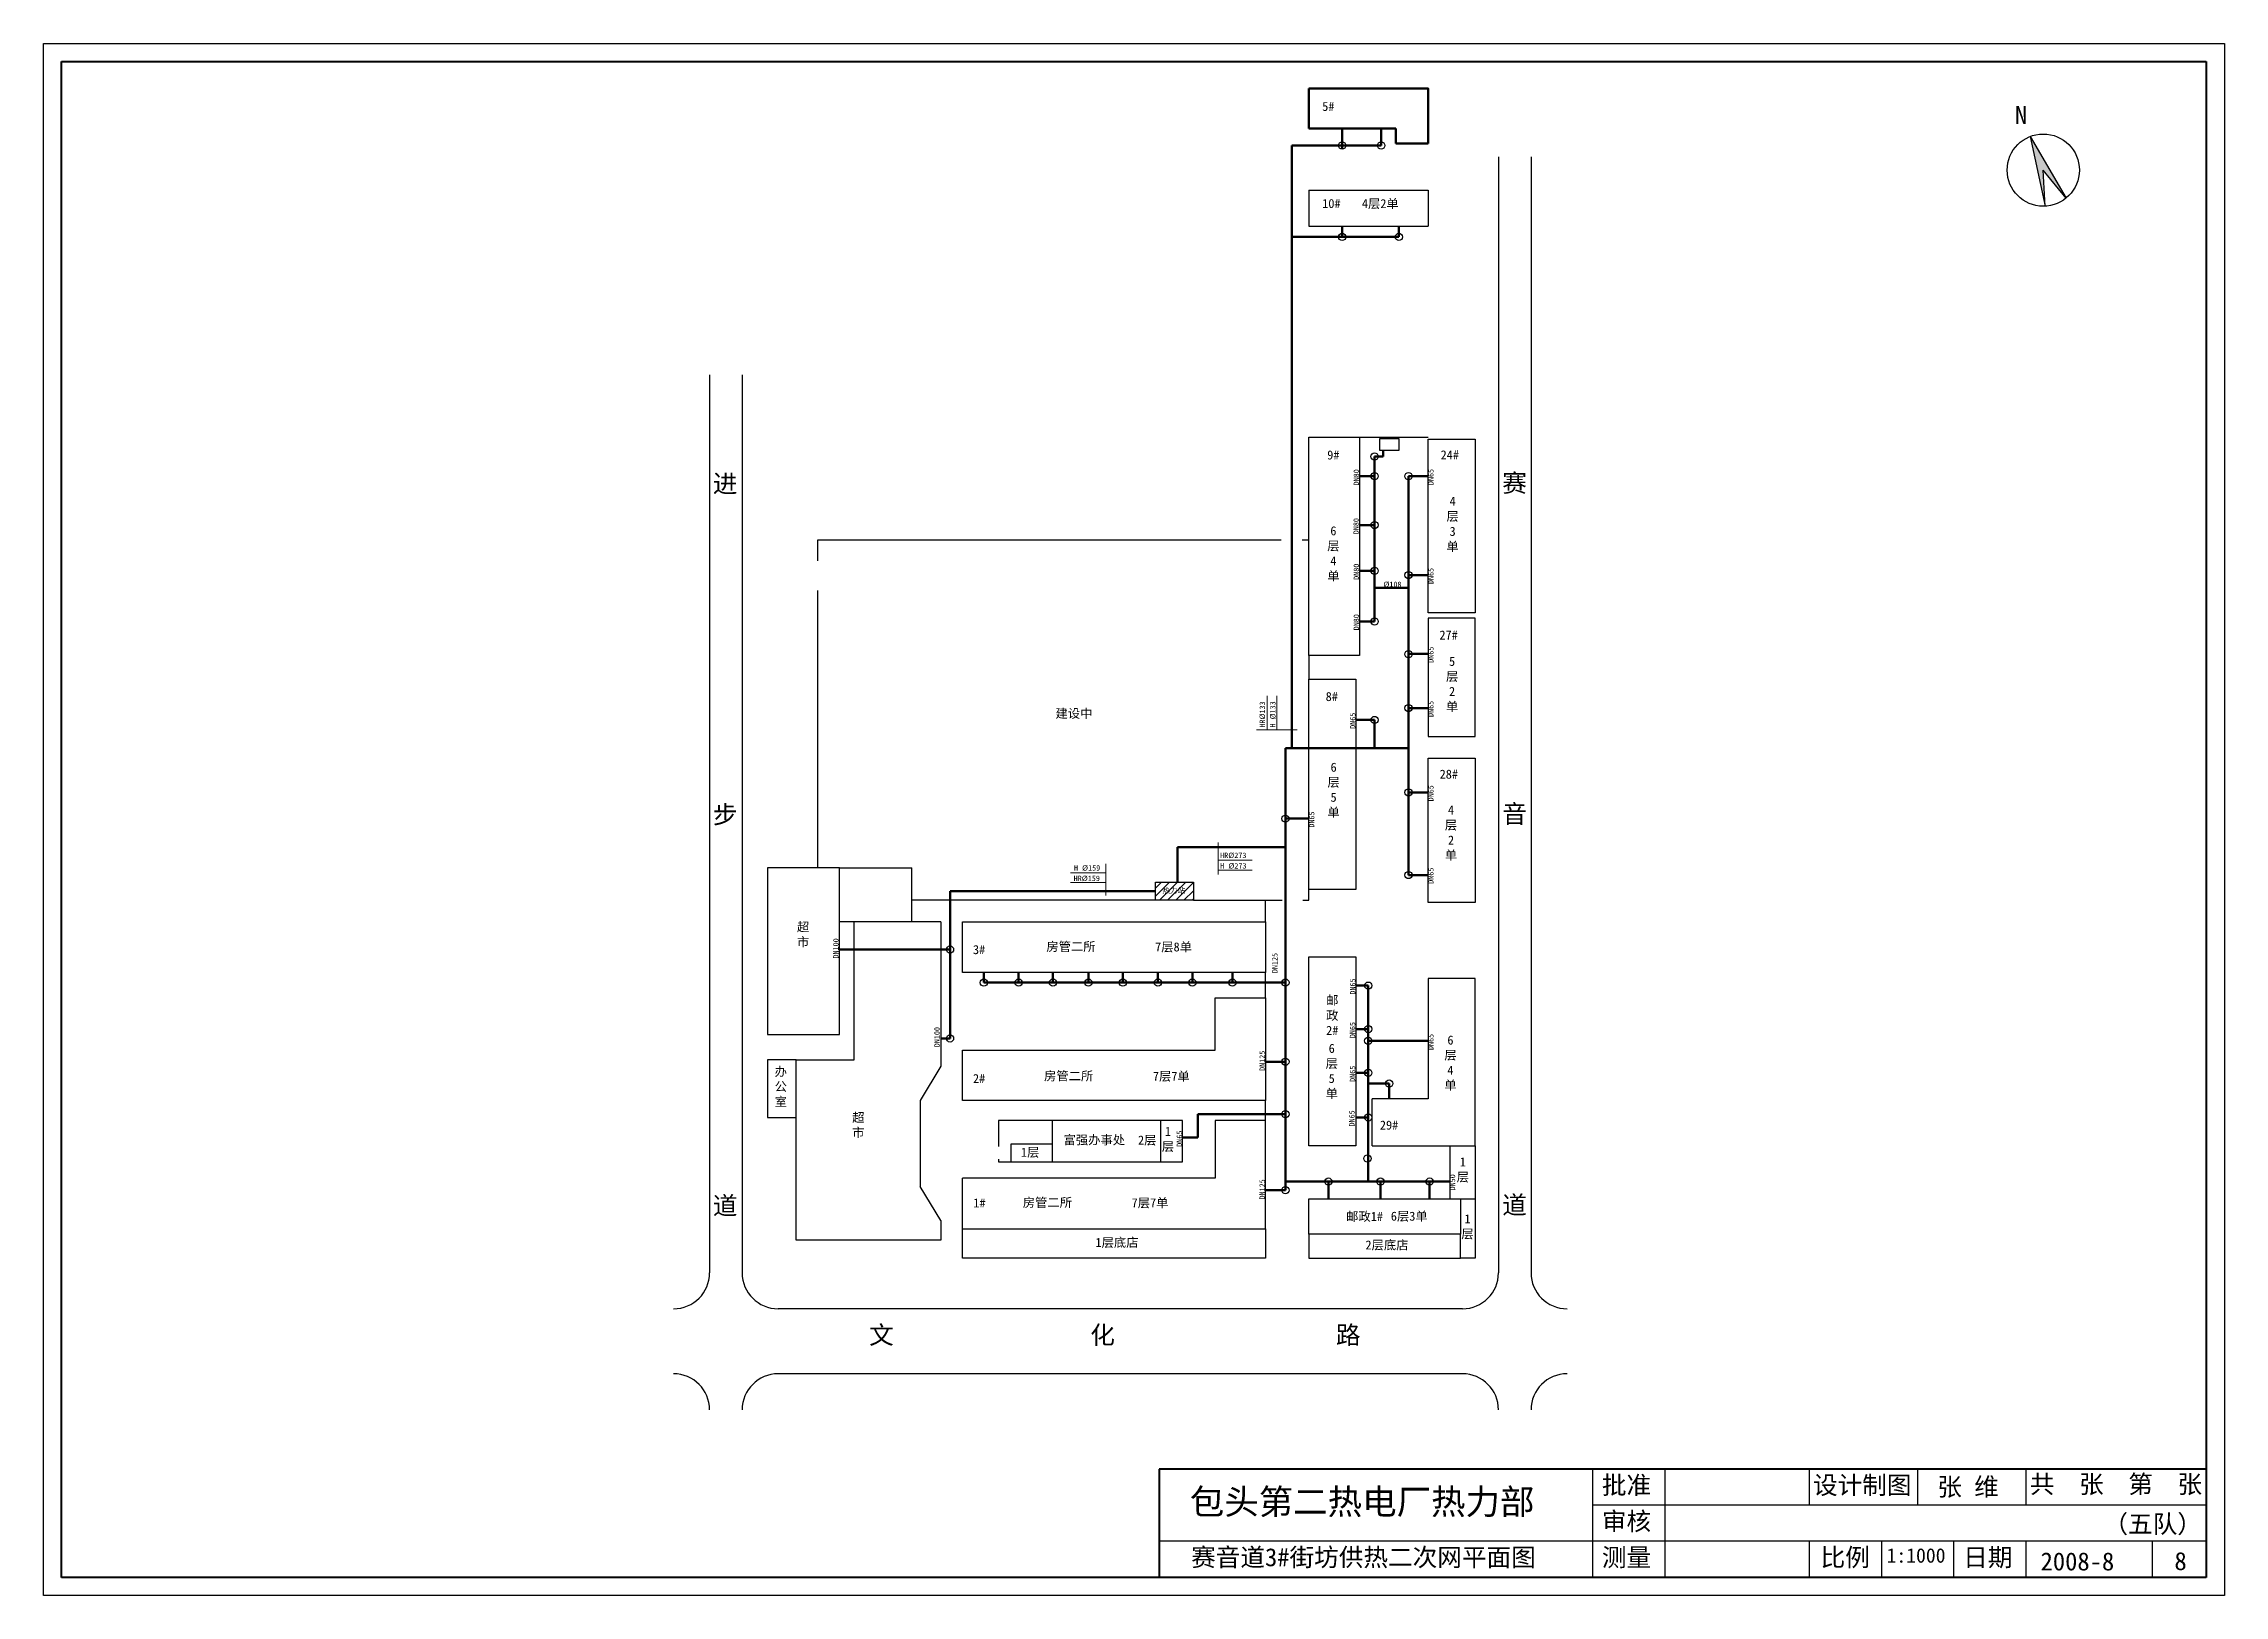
# Model space of a CAD drawing. Header units: millimetres. Extents: x 710 to 1314, y 285 to 715.
import ezdxf

# ---------------------------------------------------------------- set-up
doc = ezdxf.new("R2010")
doc.units = ezdxf.units.MM
doc.layers.add('围栏', color=3, linetype='Continuous')
doc.layers.add('边线', color=1, linetype='Continuous')
doc.layers.add('标注', color=7, linetype='Continuous', lineweight=18)
doc.layers.add('管道', color=7, linetype='Continuous', lineweight=50)

msp = doc.modelspace()

# ---------------------------------------------------------------- hatches: boundary and pattern name
msp.add_hatch(color=256).paths.add_polyline_path([(1260.43, 689.63), (1264.5, 670.31), (1264.02, 680.29), (1270.36, 672.56)])
at = {"layer": '标注'}
h = msp.add_hatch(dxfattribs=at)
h.set_pattern_fill('ANSI31', color=256, scale=0.5, style=0)
h.set_pattern_definition([(45, (0, -22.6881), (-1.122532, 1.122532), [])])
h.paths.add_polyline_path([(1028.64, 482.96), (1018.14, 482.96), (1018.14, 477.96), (1028.64, 477.96)])
h.paths.add_polyline_path([(1019.67, 481.79), (1026.73, 481.79), (1026.73, 479.06), (1019.67, 479.06)], flags=24)

# ---------------------------------------------------------------- linework, layer by layer
at = {"lineweight": 40}
for p, q in [((715.18, 290.35), (715.18, 710.35)), ((715.18, 710.35), (1309.18, 710.35)), ((1309.18, 710.35), (1309.18, 290.35)), ((1309.18, 320.35), (1019.18, 320.35)), ((1019.18, 320.35), (1019.18, 290.35)), ((1309.18, 290.35), (715.18, 290.35))]:
    msp.add_line(p, q, dxfattribs=at)
for p, q in [((1260.43, 689.63), (1264.5, 670.31)), ((1260.43, 689.63), (1270.36, 672.56)), ((1113.14, 683.98), (1113.14, 374.76)), ((1122.14, 683.98), (1122.14, 374.76)), ((1264.5, 670.31), (1264.02, 680.29)), ((1270.36, 672.56), (1264.02, 680.29)), ((1060.64, 674.76), (1060.64, 664.76)), ((1060.64, 674.76), (1093.64, 674.76)), ((1093.64, 674.76), (1093.64, 664.76)), ((1060.64, 664.76), (1093.64, 664.76)), ((894.64, 623.55), (894.64, 374.76)), ((903.64, 623.55), (903.64, 374.76)), ((1060.64, 545.76), (1060.64, 606.26)), ((1060.64, 606.26), (1074.64, 606.26)), ((1074.64, 606.26), (1074.64, 545.76)), ((1080.2, 605.85), (1080.2, 602.65)), ((1085.6, 605.85), (1080.2, 605.85)), ((1085.6, 602.65), (1085.6, 605.85)), ((1093.64, 557.66), (1093.64, 605.76)), ((1093.64, 605.76), (1106.64, 605.76)), ((1106.64, 605.76), (1106.64, 557.66)), ((1080.2, 602.65), (1085.6, 602.65)), ((1106.64, 557.66), (1093.64, 557.66)), ((1106.64, 556.16), (1093.64, 556.16)), ((1093.64, 556.16), (1093.64, 523.36)), ((1106.64, 523.36), (1106.64, 556.16)), ((1074.64, 545.76), (1060.64, 545.76)), ((1060.64, 480.96), (1060.64, 539.26)), ((1060.64, 539.26), (1073.64, 539.26)), ((1073.64, 539.26), (1073.64, 480.96)), ((1093.64, 523.36), (1106.64, 523.36)), ((1093.64, 477.36), (1093.64, 517.36)), ((1093.64, 517.36), (1106.64, 517.36)), ((1106.64, 517.36), (1106.64, 477.36)), ((930.64, 486.96), (910.64, 486.96)), ((910.64, 486.96), (910.64, 440.76)), ((930.64, 486.96), (950.64, 486.96)), ((930.64, 440.76), (930.64, 486.96)), ((950.64, 471.96), (950.64, 486.96)), ((1018.14, 482.96), (1028.64, 482.96)), ((1018.14, 477.96), (1018.14, 482.96)), ((1028.64, 477.96), (1018.14, 477.96)), ((1028.64, 482.96), (1028.64, 477.96)), ((1073.64, 480.96), (1060.64, 480.96)), ((1106.64, 477.36), (1093.64, 477.36)), ((958.64, 471.96), (930.64, 471.96)), ((934.64, 433.76), (934.64, 471.96)), ((958.64, 471.96), (958.64, 431.96)), ((964.64, 457.96), (964.64, 471.96)), ((964.64, 471.96), (1048.64, 471.96)), ((1048.64, 471.96), (1048.64, 457.96)), ((1060.64, 409.96), (1060.64, 462.26)), ((1060.64, 462.26), (1073.64, 462.26)), ((1073.64, 462.26), (1073.64, 409.96)), ((1048.64, 457.96), (964.64, 457.96)), ((1106.64, 456.26), (1093.64, 456.26)), ((1093.64, 456.26), (1093.64, 422.96)), ((1106.64, 409.96), (1106.64, 456.26)), ((1034.64, 436.46), (1034.64, 450.96)), ((1034.64, 450.96), (1048.64, 450.96)), ((1048.64, 450.96), (1048.64, 422.46)), ((910.64, 440.76), (930.64, 440.76)), ((964.64, 422.46), (964.64, 436.46)), ((964.64, 436.46), (1034.64, 436.46)), ((918.64, 433.76), (910.64, 433.76)), ((910.64, 433.76), (910.64, 417.76)), ((918.64, 383.76), (918.64, 433.76)), ((918.64, 433.76), (934.64, 433.76)), ((958.64, 431.96), (952.96, 422.46)), ((1078.14, 409.96), (1078.14, 422.96)), ((1093.64, 422.96), (1078.14, 422.96)), ((910.64, 417.76), (918.64, 417.76)), ((952.96, 422.46), (952.96, 398.7)), ((1048.64, 422.46), (964.64, 422.46)), ((1025.64, 416.96), (989.64, 416.96)), ((989.64, 405.46), (989.64, 416.96)), ((1019.64, 405.46), (1019.64, 416.96)), ((1025.64, 405.46), (1025.64, 416.96)), ((1048.64, 416.96), (1034.64, 416.96)), ((1034.64, 416.96), (1034.64, 400.96)), ((1048.64, 386.96), (1048.64, 416.96)), ((978.14, 405.46), (978.14, 410.46)), ((978.14, 410.46), (989.64, 410.46)), ((978.14, 405.46), (989.64, 405.46)), ((989.64, 405.46), (1019.64, 405.46)), ((1019.64, 405.46), (1025.64, 405.46)), ((1073.64, 409.96), (1060.64, 409.96)), ((1078.14, 409.96), (1106.64, 409.96)), ((1099.64, 409.96), (1099.64, 395.26)), ((1106.64, 409.96), (1106.64, 395.26)), ((958.64, 389.2), (952.96, 398.7)), ((964.64, 386.96), (964.64, 400.96)), ((1034.64, 400.96), (964.64, 400.96)), ((1060.64, 385.46), (1060.64, 395.26)), ((1060.64, 395.26), (1102.64, 395.26)), ((1102.64, 395.26), (1102.64, 385.46)), ((1102.64, 395.26), (1106.64, 395.26)), ((1106.64, 395.26), (1106.64, 378.76)), ((958.64, 389.2), (958.64, 383.76)), ((964.64, 378.76), (964.64, 386.96)), ((964.64, 386.96), (1048.64, 386.96)), ((1048.64, 386.96), (1048.64, 378.76)), ((958.64, 383.76), (918.64, 383.76)), ((1102.64, 385.46), (1060.64, 385.46)), ((1060.64, 385.46), (1060.64, 378.76)), ((1102.64, 378.76), (1102.64, 385.46)), ((1048.64, 378.76), (964.64, 378.76)), ((1060.64, 378.76), (1102.64, 378.76)), ((1106.64, 378.76), (1102.64, 378.76)), ((1103.14, 364.76), (913.64, 364.76)), ((1103.14, 346.76), (913.64, 346.76)), ((1139.18, 320.35), (1139.18, 290.35)), ((1159.18, 320.35), (1159.18, 290.35)), ((1199.18, 320.35), (1199.18, 310.35)), ((1229.22, 320.35), (1229.22, 310.35)), ((1259.18, 320.35), (1259.18, 310.35)), ((1309.18, 310.35), (1139.18, 310.35)), ((1309.18, 300.35), (1019.18, 300.35)), ((1199.18, 300.35), (1199.18, 290.35)), ((1219.18, 300.35), (1219.18, 290.35)), ((1239.18, 300.35), (1239.18, 290.35)), ((1259.18, 300.35), (1259.18, 290.35)), ((1294.18, 300.35), (1294.18, 290.35))]:
    msp.add_line(p, q)
for centre, radius in [((1264.02, 680.29), 10), ((1069.85, 687.12), 1), ((1080.64, 687.12), 1), ((1069.85, 661.76), 1), ((1085.55, 661.76), 1), ((1078.81, 600.94), 1), ((1078.81, 595.48), 1), ((1088.22, 595.48), 1), ((1078.81, 581.95), 1), ((1078.81, 569.25), 1), ((1088.22, 568.09), 1), ((1078.81, 555.21), 1), ((1088.22, 546.17), 1), ((1088.22, 531.23), 1), ((1078.81, 527.93), 1), ((1088.22, 507.86), 1), ((1054.12, 500.58), 1), ((1088.22, 484.96), 1), ((961.23, 464.3), 1), ((970.6, 455.14), 1), ((980.22, 455.14), 1), ((989.74, 455.14), 1), ((999.56, 455.14), 1), ((1009.09, 455.14), 1), ((1018.82, 455.14), 1), ((1028.35, 455.14), 1), ((1039.44, 455.14), 1), ((1054.12, 455.14), 1), ((1077.07, 454.32), 1), ((1077.07, 442.28), 1), ((961.23, 439.69), 1), ((1077.07, 439.01), 1), ((1054.12, 433.23), 1), ((1077.07, 430.14), 1), ((1082.87, 427.17), 1), ((1054.12, 418.71), 1), ((1077.07, 417.79), 1), ((1076.83, 406.42), 1), ((1054.12, 397.64), 1), ((1066.03, 400.02), 1), ((1080.46, 400.02), 1), ((1094.06, 400.02), 1)]:
    msp.add_circle(centre, radius)
for centre, start, end in [((884.64, 374.76), 270, 0), ((913.64, 374.76), 180, 270), ((1103.14, 374.76), 270, 0), ((1132.14, 374.76), 180, 270), ((884.64, 336.76), 0, 90), ((913.64, 336.76), 90, 180), ((1103.14, 336.76), 0, 90), ((1132.14, 336.76), 90, 180)]:
    msp.add_arc(centre, 10, start, end)
at = {"layer": '围栏'}
for p, q in [((1074.64, 606.26), (1093.64, 606.26)), ((924.61, 577.87), (1052.97, 577.87)), ((924.61, 572.07), (924.61, 577.87)), ((1058.8, 577.87), (1060.64, 577.87)), ((924.61, 486.96), (924.61, 563.82)), ((1060.64, 545.76), (1060.64, 539.26)), ((1018.14, 477.96), (950.64, 477.96)), ((1028.64, 477.96), (1053.18, 477.96)), ((1048.64, 471.96), (1048.64, 477.96)), ((1058.96, 477.96), (1060.64, 477.96)), ((1060.64, 477.96), (1060.64, 480.96)), ((1048.64, 450.96), (1048.64, 457.96)), ((989.64, 416.96), (974.64, 416.96)), ((974.64, 416.96), (974.64, 409.73)), ((1048.64, 416.96), (1048.64, 422.46)), ((974.64, 406.19), (974.64, 405.46)), ((974.64, 405.46), (978.14, 405.46))]:
    msp.add_line(p, q, dxfattribs=at)
at = {"layer": '标注'}
for p, q in [((1049.08, 525.23), (1049.08, 534.64)), ((1051.78, 525.23), (1051.78, 534.64)), ((1057.36, 525.23), (1046.1, 525.23)), ((1035.46, 485.08), (1035.46, 493.96)), ((994.57, 485.57), (1004.4, 485.57)), ((1004.4, 479.31), (1004.4, 488.04)), ((1035.46, 489.05), (1044.87, 489.05)), ((1035.46, 486.35), (1044.87, 486.35)), ((994.57, 482.87), (1004.4, 482.87))]:
    msp.add_line(p, q, dxfattribs=at)
at = {"layer": '管道'}
for p, q in [((1060.64, 691.85), (1060.64, 702.95)), ((1060.64, 691.85), (1060.64, 691.85)), ((1060.64, 691.85), (1084.68, 691.85)), ((1069.85, 687.12), (1069.85, 691.85)), ((1069.85, 686.4), (1069.85, 691.13)), ((1080.64, 687.12), (1080.64, 691.85)), ((1084.68, 691.85), (1084.68, 687.65)), ((1055.86, 661.76), (1055.86, 687.12)), ((1055.86, 687.12), (1080.63, 687.12)), ((1084.68, 687.65), (1093.64, 687.65)), ((1069.85, 661.76), (1069.85, 664.76)), ((1085.55, 661.76), (1085.55, 664.76)), ((1055.86, 661.76), (1085.55, 661.76)), ((1055.86, 520.07), (1055.86, 661.76)), ((1078.81, 564.5), (1078.81, 600.94)), ((1078.81, 600.94), (1081.22, 600.94)), ((1081.22, 600.94), (1081.22, 602.65)), ((1078.81, 595.48), (1074.64, 595.48)), ((1088.22, 520.07), (1088.22, 595.48)), ((1088.22, 595.48), (1093.64, 595.48)), ((1078.81, 581.95), (1074.64, 581.95)), ((1078.81, 569.25), (1074.64, 569.25)), ((1088.22, 568.09), (1093.64, 568.09)), ((1088.22, 564.5), (1078.81, 564.5)), ((1078.81, 564.5), (1078.81, 555.21)), ((1078.81, 555.21), (1074.64, 555.21)), ((1088.22, 546.21), (1093.64, 546.21)), ((1078.81, 527.93), (1073.64, 527.93)), ((1078.81, 520.07), (1078.81, 527.93)), ((1088.22, 531.23), (1093.64, 531.23)), ((1054.12, 492.72), (1054.12, 520.07)), ((1054.12, 520.07), (1088.22, 520.07)), ((1088.22, 520.07), (1088.22, 484.96)), ((1088.22, 507.86), (1093.64, 507.86)), ((1054.12, 500.58), (1060.64, 500.58)), ((1024.26, 482.96), (1024.26, 492.72)), ((1024.26, 492.72), (1054.12, 492.72)), ((1054.12, 492.72), (1054.12, 397.64)), ((1088.22, 484.96), (1093.64, 484.96)), ((1018.14, 480.46), (961.23, 480.46)), ((961.23, 480.46), (961.23, 464.3)), ((961.23, 464.3), (930.64, 464.3)), ((961.23, 464.3), (961.23, 439.69)), ((970.6, 455.14), (970.6, 457.96)), ((980.22, 455.14), (980.22, 457.96)), ((989.74, 455.14), (989.74, 457.96)), ((999.56, 455.14), (999.56, 457.96)), ((1009.09, 455.14), (1009.09, 457.96)), ((1018.82, 455.14), (1018.82, 457.96)), ((1028.35, 455.14), (1028.35, 457.96)), ((1039.44, 455.14), (1039.44, 457.96)), ((1077.07, 454.32), (1073.64, 454.32)), ((1077.07, 400.02), (1077.07, 454.32)), ((1077.07, 442.28), (1073.64, 442.28)), ((961.23, 439.69), (958.64, 439.69)), ((1077.07, 439.01), (1093.64, 439.01)), ((1054.12, 433.23), (1048.64, 433.23)), ((1077.07, 430.14), (1073.64, 430.14)), ((1077.07, 427.17), (1082.87, 427.17)), ((1082.87, 427.17), (1082.87, 422.96)), ((1054.12, 418.71), (1029.87, 418.71)), ((1029.87, 418.71), (1029.87, 412.23)), ((1077.07, 417.79), (1073.64, 417.79)), ((1029.87, 412.23), (1025.64, 412.23)), ((1054.12, 400.02), (1081.64, 400.02)), ((1066.03, 400.02), (1066.03, 395.26)), ((1080.46, 400.02), (1080.46, 395.26)), ((1081.64, 400.02), (1099.64, 400.02)), ((1094.06, 400.02), (1094.06, 395.26)), ((1054.12, 397.64), (1048.64, 397.64))]:
    msp.add_line(p, q, dxfattribs=at)
at = {"layer": '管道', "ltscale": 0.5}
msp.add_line((970.6, 455.14), (1054.12, 455.14), dxfattribs=at)
at = {"layer": '管道'}
msp.add_lwpolyline([(1060.64, 702.95), (1093.64, 702.95), (1093.64, 687.65)], dxfattribs=at)
at = {"layer": '边线'}
for p, q in [((710.18, 715.35), (1314.18, 715.35)), ((710.18, 285.35), (710.18, 715.35)), ((1314.18, 715.35), (1314.18, 285.35)), ((1314.18, 285.35), (710.18, 285.35))]:
    msp.add_line(p, q, dxfattribs=at)

# ---------------------------------------------------------------- texts
at = {"attachment_point": 1}
for s, insert, char_height, width in [('N', (1256.18, 698.04), 5, 13.437), ('{\\fSimHei|b0|i0|c134|p2;包头第二热电厂热力部}', (1027.63, 314.81), 7, 133.3392), ('{\\fFangSong_GB2312|b0|i0|c134|p49;批准}', (1141.77, 318.41), 5, 88.5221), ('{\\fFangSong_GB2312|b0|i0|c134|p49;设计制图}', (1200.24, 318.41), 5, 88.5221), ('{\\fFangSong_GB2312|b0|i0|c134|p49;共  张  第  张}', (1260.32, 318.68), 5, 88.5221), ('{\\fFangSong_GB2312|b0|i0|c134|p49;审核}', (1141.77, 308.41), 5, 88.5221), ('{\\fSimSun|b0|i0|c134|p54;赛音道}3#{\\fSimSun|b0|i0|c134|p54;街坊供热二次网平面图}', (1028, 298.43), 5, 147.6085), ('{\\fFangSong_GB2312|b0|i0|c134|p49;测量}', (1141.77, 298.41), 5, 88.5221), ('{\\fFangSong_GB2312|b0|i0|c134|p49;比例}', (1202.36, 298.41), 5, 88.5221), ('{\\fFangSong_GB2312|b0|i0|c134|p49;日期}', (1241.85, 298.41), 5, 88.5221)]:
    msp.add_mtext(s, dxfattribs=dict(at, insert=insert, char_height=char_height, width=width))
at = {"layer": '标注'}
for s, insert, char_height, width, attachment_point in [('5#', (1064.31, 699.19), 2.5, 7.4672, 1), ('10#', (1064.31, 672.29), 2.5, 7.4672, 1), ('4{\\fSimSun|b0|i0|c134|p54;层}2{\\fSimSun|b0|i0|c134|p54;单}', (1075.29, 672.26), 2.5, 20.1582, 1), ('9#', (1065.69, 602.61), 2.5, 7.4672, 1), ('24#', (1097.1, 602.63), 2.5, 8.883, 1), ('{\\fSimSun|b0|i0|c134|p54;进\\P\\P\\P\\P\\P\\P\\P\\P\\P\\P\\P步\\P\\P\\P\\P\\P\\P\\P\\P\\P\\P\\P\\P\\P道}', (895.54, 595.9), 5, 4.9675, 1), ('{\\fSimSun|b0|i0|c134|p54;赛\\P\\P\\P\\P\\P\\P\\P\\P\\P\\P\\P音\\P\\P\\P\\P\\P\\P\\P\\P\\P\\P\\P\\P\\P道}', (1114.17, 596.09), 5, 5.0789, 1), ('4{\\fSimSun|b0|i0|c134|p54;层}3{\\fSimSun|b0|i0|c134|p54;单}', (1100.43, 582.14), 2.5, 3.5429, 5), ('6{\\fSimSun|b0|i0|c134|p54;层}4{\\fSimSun|b0|i0|c134|p54;单}', (1067.41, 573.96), 2.5, 3.5429, 5), ('%%C108', (1081.25, 566.26), 1.5, 9.9494, 1), ('27#', (1096.77, 552.71), 2.5, 9.0032, 1), ('5{\\fSimSun|b0|i0|c134|p54;层}2{\\fSimSun|b0|i0|c134|p54;单}', (1100.29, 537.78), 2.5, 3.5429, 5), ('8#', (1065.27, 535.67), 2.5, 7.4672, 1), ('{\\fSimSun|b0|i0|c134|p54;建设中}', (990.45, 531.01), 2.5, 28.0836, 1), ('6{\\fSimSun|b0|i0|c134|p54;层}5{\\fSimSun|b0|i0|c134|p54;单}', (1067.47, 508.46), 2.5, 3.5429, 5), ('28#', (1096.83, 514.16), 2.5, 8.94, 1), ('4{\\fSimSun|b0|i0|c134|p54;层}2{\\fSimSun|b0|i0|c134|p54;单}', (1099.98, 496.59), 2.5, 3.5429, 5), ('HR%%C273', (1036.05, 491.17), 1.5, 13.5629, 1), ('HR%%C159', (995.47, 484.79), 1.5, 11.9811, 1), ('H %%C159', (995.55, 487.69), 1.5, 11.8997, 1), ('H %%C273', (1036.07, 488.26), 1.5, 13.5393, 1), ('{\\fSimSun|b0|i0|c134|p54;热力站}', (1020.05, 481.42), 1.5, 11.4641, 1), ('{\\fSimSun|b0|i0|c134|p54;超市}', (918.83, 471.84), 2.5, 1.902, 1), ('3#', (967.58, 465.55), 2.5, 7.4672, 1), ('{\\fSimSun|b0|i0|c134|p54;房管二所}', (987.9, 466.4), 2.5, 25.3536, 1), ('7{\\fSimSun|b0|i0|c134|p54;层}8{\\fSimSun|b0|i0|c134|p54;单}', (1018.03, 466.3), 2.5, 20.1582, 1), ('{\\fSimSun|b0|i0|c134|p54;邮政\\P2#}', (1065.4, 451.5), 2.5, 3.7695, 1), ('6{\\fSimSun|b0|i0|c134|p54;层}5{\\fSimSun|b0|i0|c134|p54;单}', (1066.95, 430.54), 2.5, 3.5429, 5), ('6{\\fSimSun|b0|i0|c134|p54;层}4{\\fSimSun|b0|i0|c134|p54;单}', (1099.83, 432.85), 2.5, 3.5429, 5), ('{\\fSimSun|b0|i0|c134|p54;办公室}', (912.67, 431.77), 2.5, 4.2349, 1), ('2#', (967.58, 429.82), 2.5, 7.4672, 1), ('{\\fSimSun|b0|i0|c134|p54;房管二所}', (987.27, 430.55), 2.5, 25.3536, 1), ('7{\\fSimSun|b0|i0|c134|p54;层}7{\\fSimSun|b0|i0|c134|p54;单}', (1017.41, 430.45), 2.5, 20.1582, 1), ('{\\fSimSun|b0|i0|c134|p54;超市}', (934.13, 419.04), 2.5, 2.1464, 1), ('29#', (1080.28, 416.92), 2.5, 7.4672, 1), ('{\\fSimSun|b0|i0|c134|p54;富强办事处}', (992.66, 412.83), 2.5, 21.783, 1), ('2{\\fSimSun|b0|i0|c134|p54;层}', (1013.29, 412.77), 2.5, 8.8176, 1), ('1{\\fSimSun|b0|i0|c134|p54;层}', (1021.6, 411.69), 2.5, 3.6685, 5), ('1{\\fSimSun|b0|i0|c134|p54;层}', (980.87, 409.39), 2.5, 8.8176, 1), ('1{\\fSimSun|b0|i0|c134|p54;层}', (1103.26, 403.22), 2.5, 3.6685, 5), ('1#', (967.68, 395.35), 2.5, 7.4672, 1), ('{\\fSimSun|b0|i0|c134|p54;房管二所}', (981.38, 395.49), 2.5, 25.3536, 1), ('7{\\fSimSun|b0|i0|c134|p54;层}7{\\fSimSun|b0|i0|c134|p54;单}', (1011.51, 395.39), 2.5, 20.1582, 1), ('{\\fSimSun|b0|i0|c134|p54;邮政1#}', (1070.93, 391.62), 2.5, 10.4152, 1), ('6{\\fSimSun|b0|i0|c134|p54;层}3{\\fSimSun|b0|i0|c134|p54;单}', (1083.31, 391.68), 2.5, 20.1582, 1), ('1{\\fSimSun|b0|i0|c134|p54;层}', (1104.54, 387.45), 2.5, 3.6685, 5), ('1{\\fSimSun|b0|i0|c134|p54;层底店}', (1001.51, 384.41), 2.5, 26.5476, 1), ('2{\\fSimSun|b0|i0|c134|p54;层底店}', (1076.28, 383.7), 2.5, 26.5476, 1), ('{\\fSimSun|b0|i0|c134|p54;文                化                  路}', (938.82, 360.02), 5, 155.8666, 1), ('{\\fKaiTi_GB2312|b0|i0|c134|p49;张 维}', (1234.67, 317.96), 5, 30.3874, 1), ('{\\fKaiTi_GB2312|b0|i0|c134|p49;（五队）}', (1280.69, 307.66), 5, 30.3874, 1), ('{\\H0.8x;1:1000}', (1220.62, 298.42), 5, 42.6517, 1), ('2008-8', (1263.27, 297.27), 5, 42.6517, 1), ('8', (1300.35, 297.36), 5, 42.6517, 1)]:
    msp.add_mtext(s, dxfattribs=dict(at, insert=insert, char_height=char_height, width=width, attachment_point=attachment_point))
at = {"layer": '标注', "char_height": 1.5, "attachment_point": 1, "rotation": 90}
for s, insert, width in [('DN80', (1073, 592.92), 3.133), ('DN65', (1093.64, 593.01), 3.133), ('DN80', (1072.95, 579.39), 3.133), ('DN80', (1073, 566.76), 3.133), ('DN65', (1093.64, 565.58), 3.133), ('DN80', (1073, 552.76), 3.133), ('DN65', (1093.64, 543.77), 3.133), ('HR%%C133', (1046.96, 525.81), 13.5629), ('H %%C133', (1049.87, 525.84), 13.5393), ('DN65', (1093.64, 528.75), 3.133), ('DN65', (1072.02, 525.47), 3.133), ('DN65', (1093.64, 505.37), 3.133), ('DN65', (1060.64, 498.09), 3.133), ('DN65', (1093.64, 482.53), 3.133), ('DN100', (928.85, 461.82), 3.133), ('DN125', (1050.43, 457.78), 3.133), ('DN65', (1072.02, 451.82), 3.133), ('DN100', (956.87, 437.24), 3.133), ('DN65', (1071.96, 439.76), 3.133), ('DN125', (1046.93, 430.69), 3.133), ('DN65', (1093.64, 436.46), 3.133), ('DN65', (1071.96, 427.64), 3.133), ('DN65', (1071.77, 415.29), 3.133), ('DN65', (1023.99, 409.66), 3.133), ('DN125', (1046.92, 395.06), 3.133), ('DN50', (1099.64, 397.56), 3.133)]:
    msp.add_mtext(s, dxfattribs=dict(at, insert=insert, width=width))

doc.saveas('drawing.dxf')
